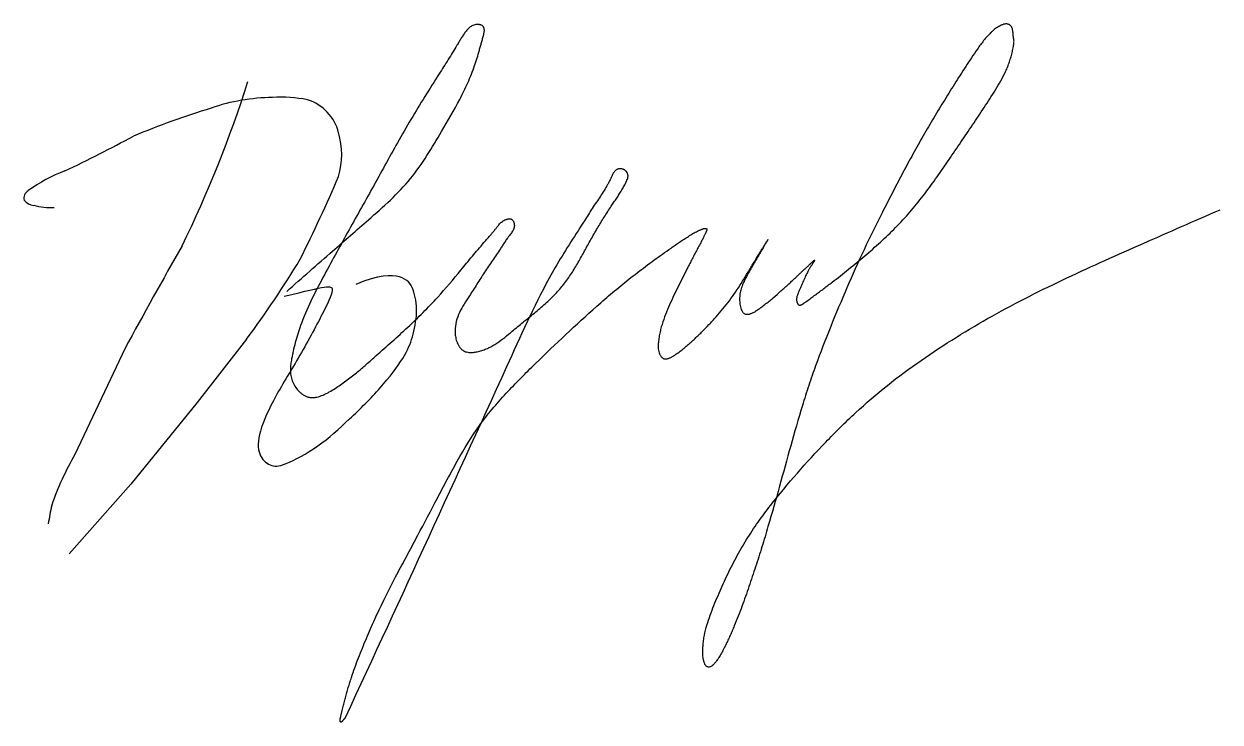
# Model space of a CAD drawing. Header units: inches. Extents: x 24.2 to 37.7, y 12.4 to 20.2.
import ezdxf

# ---------------------------------------------------------------- set-up
doc = ezdxf.new("R2010")
doc.units = ezdxf.units.IN
doc.header["$MEASUREMENT"] = 0
doc.layers.add('Sign', color=5, linetype='Continuous')

msp = doc.modelspace()

# ---------------------------------------------------------------- linework, layer by layer
at = {"layer": 'Sign'}
msp.add_line((25.361, 16.565), (24.795, 15.37), dxfattribs=at)
at = {"layer": 'Sign', "flags": 128}
msp.add_lwpolyline([(26.724, 16.669), (26.171, 15.955), (25.424, 15.037), (24.732, 14.257)], dxfattribs=at)
at = {"layer": 'Sign'}
for centre, radius, start, end in [((13.907, 23.627), 13.461, 333.9477, 342.4255), ((27.038, 17.184), 2.199, 90.5538, 108.9128), ((27.114, 17.806), 1.58, 79.2092, 93.5193), ((29.168, 10.011), 9.679, 107.0742, 112.577), ((27.253, 18.861), 0.521, 14.062, 72.5006), ((26.939, 18.742), 0.856, 343.287, 16.713), ((16.06, 36.471), 19.881, 295.7038, 298.1904), ((25.337, 16.855), 1.825, 111.0281, 125.747), ((12.329, 25.079), 16.775, 333.3928, 336.8941), ((24.323, 18.248), 0.102, 120.9033, 191.1505), ((24.352, 18.338), 0.168, 220.468, 263.1126), ((24.526, 18.927), 0.78, 255.5951, 272.5756), ((68.465, -6.681), 48.974, 150.1221, 151.662), ((17.435, 23.572), 11.574, 323.3806, 328.7345), ((27.522, 13.777), 3.159, 149.7006, 161.0789), ((27.937, 14.052), 3.484, 167.5844, 171.0555)]:
    msp.add_arc(centre, radius, start, end, dxfattribs=at)
for points, knots in [([(27.176, 17.204), (27.348, 17.356), (27.653, 17.625), (28.044, 17.964), (28.344, 18.228), (28.571, 18.463), (28.756, 18.728), (28.934, 19.028), (29.092, 19.299), (29.214, 19.547), (29.277, 19.704), (29.317, 19.827), (29.337, 19.9), (29.354, 19.959), (29.364, 19.995), (29.372, 20.024), (29.378, 20.046), (29.384, 20.068), (29.389, 20.085), (29.392, 20.097), (29.394, 20.107), (29.396, 20.119), (29.398, 20.134), (29.397, 20.148), (29.395, 20.16), (29.391, 20.17), (29.388, 20.176), (29.383, 20.182), (29.376, 20.188), (29.367, 20.194), (29.358, 20.198), (29.35, 20.2), (29.342, 20.202), (29.322, 20.206), (29.289, 20.202), (29.248, 20.184), (29.213, 20.156), (29.19, 20.127), (29.173, 20.103), (29.156, 20.078), (29.136, 20.047), (29.113, 20.009), (29.081, 19.956), (29.041, 19.889), (28.991, 19.808), (28.94, 19.728), (28.852, 19.59), (28.728, 19.394), (28.571, 19.137), (28.375, 18.795), (28.141, 18.369), (27.859, 17.865), (27.626, 17.442), (27.444, 17.096), (27.338, 16.852), (27.279, 16.661), (27.251, 16.547), (27.238, 16.482), (27.227, 16.428), (27.219, 16.37), (27.215, 16.307), (27.221, 16.254), (27.232, 16.213), (27.247, 16.173), (27.275, 16.124), (27.311, 16.081), (27.346, 16.052), (27.374, 16.034), (27.4, 16.022), (27.422, 16.016), (27.445, 16.012), (27.476, 16.01), (27.527, 16.017), (27.575, 16.034), (27.621, 16.056), (27.666, 16.08), (27.74, 16.126), (27.843, 16.197), (27.96, 16.288), (28.072, 16.385), (28.265, 16.556), (28.54, 16.799), (28.862, 17.115), (29.092, 17.392), (29.262, 17.6), (29.362, 17.717), (29.433, 17.798), (29.466, 17.836), (29.492, 17.867), (29.511, 17.89), (29.53, 17.914), (29.547, 17.935), (29.562, 17.954), (29.576, 17.97), (29.592, 17.984), (29.609, 17.997), (29.627, 18.007), (29.644, 18.013), (29.657, 18.017), (29.668, 18.019), (29.678, 18.02), (29.687, 18.02), (29.694, 18.019), (29.698, 18.017), (29.703, 18.015), (29.708, 18.012), (29.713, 18.007), (29.717, 18.002), (29.728, 17.987), (29.735, 17.962), (29.735, 17.932), (29.728, 17.902), (29.713, 17.876), (29.695, 17.851), (29.683, 17.836), (29.674, 17.824), (29.664, 17.812), (29.649, 17.791), (29.627, 17.759), (29.602, 17.721), (29.572, 17.673), (29.533, 17.617), (29.487, 17.552), (29.443, 17.486), (29.385, 17.398), (29.315, 17.286), (29.239, 17.167), (29.169, 17.063), (29.116, 16.969), (29.078, 16.867), (29.066, 16.775), (29.071, 16.699), (29.083, 16.65), (29.098, 16.613), (29.113, 16.586), (29.131, 16.562), (29.149, 16.546), (29.164, 16.536), (29.179, 16.529), (29.206, 16.52), (29.247, 16.516), (29.295, 16.521), (29.344, 16.532), (29.394, 16.548), (29.462, 16.576), (29.54, 16.621), (29.628, 16.687), (29.724, 16.768), (29.835, 16.859), (29.96, 16.96), (30.062, 17.047), (30.14, 17.119), (30.213, 17.191), (30.294, 17.285), (30.378, 17.405), (30.454, 17.531), (30.524, 17.659), (30.595, 17.787), (30.668, 17.914), (30.744, 18.039), (30.807, 18.136), (30.855, 18.207), (30.885, 18.252), (30.915, 18.297), (30.939, 18.336), (30.957, 18.368), (30.97, 18.391), (30.983, 18.415), (30.995, 18.44), (31.006, 18.465), (31.012, 18.487), (31.013, 18.505), (31.01, 18.523), (31.003, 18.538), (30.994, 18.55), (30.986, 18.559), (30.977, 18.567), (30.967, 18.573), (30.956, 18.578), (30.938, 18.583), (30.916, 18.583), (30.899, 18.579), (30.889, 18.575), (30.88, 18.57), (30.87, 18.562), (30.856, 18.547), (30.841, 18.523), (30.829, 18.497), (30.818, 18.474), (30.808, 18.45), (30.793, 18.422), (30.768, 18.377), (30.734, 18.322), (30.69, 18.256), (30.645, 18.189), (30.585, 18.097), (30.487, 17.943), (30.349, 17.728), (30.051, 17.246), (29.239, 15.457), (28.461, 13.768), (27.833, 12.412)], [0, 0, 0, 0, 0.093948, 0.16693, 0.212256, 0.257582, 0.300922, 0.344262, 0.400948, 0.429291, 0.457634, 0.470075, 0.482516, 0.488736, 0.494957, 0.498067, 0.501177, 0.504287, 0.507398, 0.508401, 0.509404, 0.511409, 0.513415, 0.515421, 0.517427, 0.51843, 0.519433, 0.520436, 0.521439, 0.523445, 0.524548, 0.525651, 0.526754, 0.527857, 0.533946, 0.540036, 0.546125, 0.552215, 0.55526, 0.558304, 0.564394, 0.570483, 0.576573, 0.589561, 0.602549, 0.615537, 0.628525, 0.669588, 0.710652, 0.751976, 0.831334, 0.91004, 0.988746, 1.029466, 1.070187, 1.09768, 1.111426, 1.118299, 1.125173, 1.133787, 1.142401, 1.151016, 1.155323, 1.15963, 1.16885, 1.178069, 1.182679, 1.187288, 1.191898, 1.194203, 1.196508, 1.201715, 1.206923, 1.217339, 1.222547, 1.227755, 1.238171, 1.258463, 1.278755, 1.299047, 1.319339, 1.384395, 1.449451, 1.504398, 1.531871, 1.559345, 1.567636, 1.575927, 1.580072, 1.584218, 1.588363, 1.592509, 1.595394, 1.59828, 1.601166, 1.604051, 1.606937, 1.609823, 1.611266, 1.612709, 1.614152, 1.615594, 1.616257, 1.616921, 1.617584, 1.618247, 1.619573, 1.620236, 1.620899, 1.627126, 1.630239, 1.633353, 1.63958, 1.642693, 1.645807, 1.647364, 1.64892, 1.652034, 1.658261, 1.664488, 1.670715, 1.681555, 1.692395, 1.703235, 1.714074, 1.735754, 1.757434, 1.772191, 1.786948, 1.801705, 1.816462, 1.824671, 1.832881, 1.836985, 1.84109, 1.845195, 1.849299, 1.850957, 1.852615, 1.85593, 1.862561, 1.869192, 1.875822, 1.883271, 1.89072, 1.905618, 1.920517, 1.935415, 1.957345, 1.979275, 2.001205, 2.01217, 2.023135, 2.043146, 2.063157, 2.083168, 2.103179, 2.12319, 2.143201, 2.163212, 2.183223, 2.190663, 2.198102, 2.205542, 2.212981, 2.216701, 2.220421, 2.224141, 2.22786, 2.23158, 2.2353, 2.23716, 2.23902, 2.242739, 2.243955, 2.245171, 2.247602, 2.248818, 2.250033, 2.252465, 2.25662, 2.258698, 2.259737, 2.260775, 2.262853, 2.264931, 2.269086, 2.274326, 2.276946, 2.279566, 2.284806, 2.290046, 2.30067, 2.311293, 2.322558, 2.333823, 2.356353, 2.397372, 2.438392, 2.588959, 3.201729, 3.201729, 3.201729, 3.201729]), ([(27.833, 12.412), (27.832, 12.41), (27.829, 12.407), (27.824, 12.401), (27.819, 12.396), (27.814, 12.391), (27.809, 12.385), (27.805, 12.38), (27.802, 12.376), (27.799, 12.373), (27.796, 12.37), (27.793, 12.367), (27.789, 12.365), (27.783, 12.365), (27.778, 12.367), (27.776, 12.372), (27.776, 12.377), (27.776, 12.381), (27.776, 12.386), (27.777, 12.393), (27.778, 12.402), (27.78, 12.41), (27.781, 12.417), (27.783, 12.426), (27.786, 12.438), (27.789, 12.453), (27.792, 12.467), (27.796, 12.482), (27.8, 12.501), (27.806, 12.525), (27.813, 12.553), (27.82, 12.582), (27.828, 12.61), (27.838, 12.648), (27.851, 12.695), (27.868, 12.752), (27.885, 12.808), (27.909, 12.883), (27.941, 12.976), (27.983, 13.086), (28.04, 13.233), (28.117, 13.413), (28.247, 13.699), (28.39, 13.979), (28.539, 14.256), (28.687, 14.533), (28.833, 14.811), (28.98, 15.089), (29.129, 15.366), (29.291, 15.635), (29.485, 15.884), (29.641, 16.06), (29.806, 16.229), (30.029, 16.45), (30.313, 16.721), (30.602, 16.987), (30.839, 17.193), (31.022, 17.342), (31.178, 17.461), (31.304, 17.555), (31.4, 17.624), (31.48, 17.68), (31.544, 17.725), (31.593, 17.759), (31.634, 17.786), (31.667, 17.807), (31.692, 17.823), (31.717, 17.838), (31.742, 17.854), (31.768, 17.868), (31.789, 17.88), (31.807, 17.888), (31.821, 17.894), (31.832, 17.899), (31.841, 17.902), (31.848, 17.905), (31.855, 17.907), (31.862, 17.91), (31.869, 17.911), (31.875, 17.912), (31.88, 17.912), (31.884, 17.912), (31.889, 17.911), (31.894, 17.91), (31.898, 17.906), (31.898, 17.9), (31.897, 17.895), (31.897, 17.891), (31.896, 17.887), (31.894, 17.882), (31.892, 17.876), (31.889, 17.869), (31.886, 17.863), (31.882, 17.854), (31.877, 17.843), (31.87, 17.83), (31.861, 17.813), (31.85, 17.79), (31.836, 17.764), (31.823, 17.738), (31.809, 17.712), (31.791, 17.678), (31.768, 17.634), (31.74, 17.582), (31.713, 17.53), (31.678, 17.46), (31.633, 17.372), (31.581, 17.267), (31.529, 17.161), (31.479, 17.054), (31.433, 16.945), (31.4, 16.853), (31.379, 16.777), (31.366, 16.72), (31.357, 16.661), (31.352, 16.612), (31.352, 16.573), (31.354, 16.544), (31.361, 16.515), (31.371, 16.492), (31.382, 16.476), (31.39, 16.466), (31.397, 16.46), (31.403, 16.455), (31.409, 16.451), (31.416, 16.448), (31.423, 16.446), (31.432, 16.444), (31.445, 16.445), (31.459, 16.448), (31.473, 16.453), (31.487, 16.459), (31.5, 16.466), (31.513, 16.473), (31.53, 16.483), (31.55, 16.497), (31.583, 16.519), (31.622, 16.549), (31.667, 16.587), (31.711, 16.625), (31.755, 16.665), (31.798, 16.706), (31.854, 16.76), (31.923, 16.83), (32.003, 16.917), (32.08, 17.006), (32.153, 17.098), (32.221, 17.195), (32.285, 17.294), (32.345, 17.392), (32.41, 17.498), (32.461, 17.583), (32.494, 17.638), (32.519, 17.677), (32.543, 17.718), (32.566, 17.756), (32.582, 17.782), (32.587, 17.789), (32.583, 17.782), (32.567, 17.755), (32.54, 17.71), (32.516, 17.669), (32.491, 17.626), (32.462, 17.576), (32.431, 17.524), (32.401, 17.471), (32.372, 17.42), (32.343, 17.369), (32.316, 17.317), (32.297, 17.272), (32.284, 17.234), (32.274, 17.196), (32.268, 17.157), (32.267, 17.118), (32.268, 17.093), (32.269, 17.074), (32.272, 17.054), (32.276, 17.03), (32.283, 17.002), (32.295, 16.979), (32.307, 16.964), (32.319, 16.955), (32.333, 16.949), (32.348, 16.946), (32.362, 16.947), (32.377, 16.949), (32.391, 16.954), (32.409, 16.961), (32.427, 16.97), (32.444, 16.98), (32.469, 16.996), (32.505, 17.021), (32.552, 17.057), (32.598, 17.094), (32.658, 17.144), (32.717, 17.196), (32.776, 17.248), (32.819, 17.288), (32.863, 17.328), (32.906, 17.368), (32.941, 17.401), (32.97, 17.428), (32.992, 17.449), (33.015, 17.469), (33.033, 17.486), (33.047, 17.5), (33.056, 17.508), (33.062, 17.514), (33.068, 17.52), (33.075, 17.528), (33.084, 17.536), (33.092, 17.543), (33.098, 17.547), (33.103, 17.551), (33.108, 17.555), (33.113, 17.558), (33.112, 17.554), (33.108, 17.548), (33.105, 17.544), (33.102, 17.539), (33.099, 17.534), (33.095, 17.529), (33.091, 17.523), (33.087, 17.516), (33.081, 17.507), (33.074, 17.494), (33.065, 17.481), (33.057, 17.468), (33.05, 17.455), (33.04, 17.438), (33.029, 17.417), (33.016, 17.391), (33.003, 17.364), (32.987, 17.328), (32.967, 17.283), (32.948, 17.238), (32.934, 17.206), (32.927, 17.188), (32.919, 17.17), (32.913, 17.152), (32.909, 17.135), (32.908, 17.125), (32.907, 17.115), (32.908, 17.103), (32.91, 17.091), (32.913, 17.081), (32.915, 17.074), (32.918, 17.068), (32.922, 17.061), (32.927, 17.056), (32.934, 17.051), (32.941, 17.05), (32.948, 17.05), (32.956, 17.052), (32.963, 17.055), (32.969, 17.058), (32.975, 17.062), (32.982, 17.066), (32.99, 17.071), (33, 17.078), (33.012, 17.087), (33.028, 17.098), (33.048, 17.113), (33.072, 17.13), (33.095, 17.148), (33.127, 17.171), (33.166, 17.201), (33.213, 17.236), (33.26, 17.272), (33.323, 17.319), (33.4, 17.379), (33.492, 17.453), (33.584, 17.527), (33.674, 17.603), (33.793, 17.705), (33.938, 17.838), (34.104, 18.005), (34.258, 18.184), (34.402, 18.371), (34.538, 18.563), (34.671, 18.758), (34.804, 18.953), (34.935, 19.148), (35.043, 19.312), (35.128, 19.444), (35.189, 19.545), (35.236, 19.631), (35.27, 19.703), (35.292, 19.757), (35.307, 19.804), (35.319, 19.841), (35.326, 19.87), (35.333, 19.899), (35.339, 19.927), (35.344, 19.951), (35.346, 19.968), (35.348, 19.978), (35.349, 19.988), (35.351, 20), (35.352, 20.015), (35.351, 20.027), (35.349, 20.037), (35.347, 20.047), (35.345, 20.059), (35.344, 20.073), (35.343, 20.086), (35.342, 20.095), (35.342, 20.105), (35.34, 20.117), (35.338, 20.132), (35.335, 20.146), (35.331, 20.161), (35.326, 20.174), (35.317, 20.187), (35.309, 20.196), (35.3, 20.201), (35.291, 20.205), (35.279, 20.209), (35.264, 20.21), (35.25, 20.209), (35.235, 20.206), (35.221, 20.201), (35.203, 20.194), (35.181, 20.183), (35.156, 20.167), (35.132, 20.15), (35.11, 20.13), (35.081, 20.103), (35.048, 20.067), (35.01, 20.022), (34.974, 19.975), (34.928, 19.911), (34.873, 19.83), (34.809, 19.732), (34.745, 19.632), (34.661, 19.5), (34.557, 19.333), (34.435, 19.131), (34.316, 18.928), (34.201, 18.722), (34.089, 18.515), (33.98, 18.306), (33.837, 18.026), (33.663, 17.674), (33.471, 17.244), (33.289, 16.809), (33.146, 16.443), (33.043, 16.146), (32.948, 15.846), (32.841, 15.469), (32.716, 15.014), (32.609, 14.636), (32.519, 14.335), (32.447, 14.111), (32.385, 13.924), (32.333, 13.776), (32.293, 13.665), (32.252, 13.555), (32.215, 13.464), (32.185, 13.391), (32.161, 13.338), (32.136, 13.284), (32.111, 13.231), (32.084, 13.178), (32.061, 13.135), (32.041, 13.101), (32.025, 13.076), (32.011, 13.056), (31.999, 13.041), (31.99, 13.029), (31.98, 13.018), (31.971, 13.009), (31.964, 13.003), (31.957, 12.996), (31.946, 12.989), (31.933, 12.983), (31.917, 12.982), (31.903, 12.985), (31.891, 12.994), (31.881, 13.006), (31.874, 13.019), (31.869, 13.033), (31.865, 13.047), (31.862, 13.061), (31.858, 13.081), (31.855, 13.105), (31.854, 13.135), (31.853, 13.174), (31.855, 13.223), (31.862, 13.282), (31.874, 13.359), (31.899, 13.455), (31.936, 13.566), (31.978, 13.676), (32.024, 13.785), (32.071, 13.893), (32.136, 14.036), (32.225, 14.211), (32.343, 14.416), (32.473, 14.612), (32.661, 14.864), (32.914, 15.165), (33.232, 15.513), (33.567, 15.845), (33.925, 16.152), (34.304, 16.432), (34.699, 16.691), (35.105, 16.93), (35.521, 17.151), (35.945, 17.357), (36.374, 17.553), (36.805, 17.744), (37.236, 17.933), (37.524, 18.059), (37.668, 18.122)], [0, 0, 0, 0, 0.001007, 0.002013, 0.00302, 0.004027, 0.005034, 0.00604, 0.006544, 0.007047, 0.00755, 0.008054, 0.008809, 0.009564, 0.010319, 0.011074, 0.011577, 0.01208, 0.012584, 0.013591, 0.015101, 0.016107, 0.017114, 0.018121, 0.020134, 0.022148, 0.024161, 0.026174, 0.028188, 0.032215, 0.036241, 0.040268, 0.044295, 0.048322, 0.056375, 0.064429, 0.072483, 0.080536, 0.096644, 0.112751, 0.128858, 0.161073, 0.193287, 0.257717, 0.289931, 0.322146, 0.386575, 0.418789, 0.451004, 0.515433, 0.547648, 0.579862, 0.612077, 0.644291, 0.70872, 0.77315, 0.805364, 0.837579, 0.869793, 0.885901, 0.902008, 0.918115, 0.926169, 0.934222, 0.942276, 0.946303, 0.95033, 0.954356, 0.958383, 0.96241, 0.966437, 0.96845, 0.970464, 0.972477, 0.973484, 0.974491, 0.975497, 0.976504, 0.977511, 0.978517, 0.979021, 0.979524, 0.980027, 0.980782, 0.981538, 0.982544, 0.983048, 0.983551, 0.984054, 0.984558, 0.985564, 0.986571, 0.987578, 0.988584, 0.990598, 0.992611, 0.994625, 0.998652, 1.002678, 1.006705, 1.010732, 1.014759, 1.022812, 1.030866, 1.03892, 1.046973, 1.063081, 1.079188, 1.095295, 1.111402, 1.12751, 1.143617, 1.151671, 1.159724, 1.167778, 1.175832, 1.179858, 1.183885, 1.187912, 1.191939, 1.193952, 1.195966, 1.196972, 1.197979, 1.198986, 1.199993, 1.200999, 1.202006, 1.204019, 1.206033, 1.208046, 1.21006, 1.212073, 1.214086, 1.2161, 1.220127, 1.224153, 1.232207, 1.240261, 1.248314, 1.256368, 1.264422, 1.272475, 1.288583, 1.30469, 1.320797, 1.336904, 1.353012, 1.369119, 1.385226, 1.401334, 1.417441, 1.425495, 1.433548, 1.437575, 1.441602, 1.445629, 1.447642, 1.449655, 1.453682, 1.457709, 1.465763, 1.473816, 1.48187, 1.489924, 1.497977, 1.506031, 1.514085, 1.522138, 1.530192, 1.534219, 1.538245, 1.546299, 1.550326, 1.554353, 1.556366, 1.55838, 1.562406, 1.566433, 1.57046, 1.572473, 1.574487, 1.5765, 1.578514, 1.580527, 1.582541, 1.584554, 1.586567, 1.590594, 1.592608, 1.594621, 1.602675, 1.610728, 1.618782, 1.626836, 1.642943, 1.650996, 1.65905, 1.667104, 1.675157, 1.683211, 1.687238, 1.691265, 1.695291, 1.699318, 1.701332, 1.703345, 1.704352, 1.705359, 1.707372, 1.709385, 1.710392, 1.711399, 1.711902, 1.712405, 1.713161, 1.714419, 1.714922, 1.715426, 1.715929, 1.716432, 1.717439, 1.718446, 1.719452, 1.721466, 1.723479, 1.725493, 1.727506, 1.729519, 1.731533, 1.73556, 1.739587, 1.743613, 1.74764, 1.755694, 1.763747, 1.767774, 1.769788, 1.771801, 1.775828, 1.777841, 1.778848, 1.779855, 1.781868, 1.783882, 1.784888, 1.785895, 1.786902, 1.787908, 1.788915, 1.789922, 1.790928, 1.791935, 1.792942, 1.793949, 1.794955, 1.795962, 1.796969, 1.797975, 1.799989, 1.802002, 1.804016, 1.808042, 1.812069, 1.816096, 1.820123, 1.828177, 1.83623, 1.844284, 1.852337, 1.868445, 1.884552, 1.900659, 1.916767, 1.932874, 1.965088, 1.997303, 2.029518, 2.061732, 2.093947, 2.126161, 2.158376, 2.19059, 2.222805, 2.238912, 2.25502, 2.271127, 2.27918, 2.287234, 2.295288, 2.299315, 2.303341, 2.307368, 2.311395, 2.315422, 2.317435, 2.318442, 2.319449, 2.321462, 2.323476, 2.325489, 2.326496, 2.327502, 2.329516, 2.331529, 2.333543, 2.334549, 2.335556, 2.337569, 2.339583, 2.341596, 2.34361, 2.345623, 2.347636, 2.34965, 2.350657, 2.351663, 2.353677, 2.35569, 2.357703, 2.359717, 2.36173, 2.363744, 2.367771, 2.371797, 2.375824, 2.379851, 2.383878, 2.391931, 2.399985, 2.408039, 2.416092, 2.4322, 2.448307, 2.464414, 2.480522, 2.512736, 2.544951, 2.577165, 2.60938, 2.641594, 2.673809, 2.706023, 2.770453, 2.834882, 2.899311, 2.96374, 2.995955, 3.028169, 3.092598, 3.157027, 3.221457, 3.253671, 3.285886, 3.3181, 3.334207, 3.350315, 3.366422, 3.382529, 3.390583, 3.398637, 3.40669, 3.414744, 3.422798, 3.430851, 3.434878, 3.438905, 3.442932, 3.444945, 3.446958, 3.448972, 3.450985, 3.451992, 3.452999, 3.455012, 3.457026, 3.459039, 3.461052, 3.463066, 3.465079, 3.467093, 3.469106, 3.471119, 3.473133, 3.475146, 3.479173, 3.4832, 3.487227, 3.49528, 3.503334, 3.511388, 3.527495, 3.543602, 3.559709, 3.575817, 3.591924, 3.608031, 3.640246, 3.67246, 3.704675, 3.73689, 3.801319, 3.865748, 3.930177, 3.994606, 4.059035, 4.123464, 4.187893, 4.252323, 4.316752, 4.381181, 4.44561, 4.510039, 4.574468, 4.574468, 4.574468, 4.574468])]:
    msp.add_open_spline(points, degree=3, knots=knots, dxfattribs=at)
msp.add_open_spline([(27.149, 17.149), (27.633, 17.272), (27.729, 17.272), (27.62, 17.026), (27.32, 16.467), (27.04, 16.024), (26.849, 15.608), (26.849, 15.356), (26.992, 15.233), (27.123, 15.233), (27.538, 15.452), (27.878, 15.763), (28.243, 16.119), (28.511, 16.478), (28.591, 16.676), (28.653, 16.973), (28.607, 17.243), (28.497, 17.391), (28.208, 17.391), (27.951, 17.282)], degree=3, dxfattribs=at)

doc.saveas('drawing.dxf')
